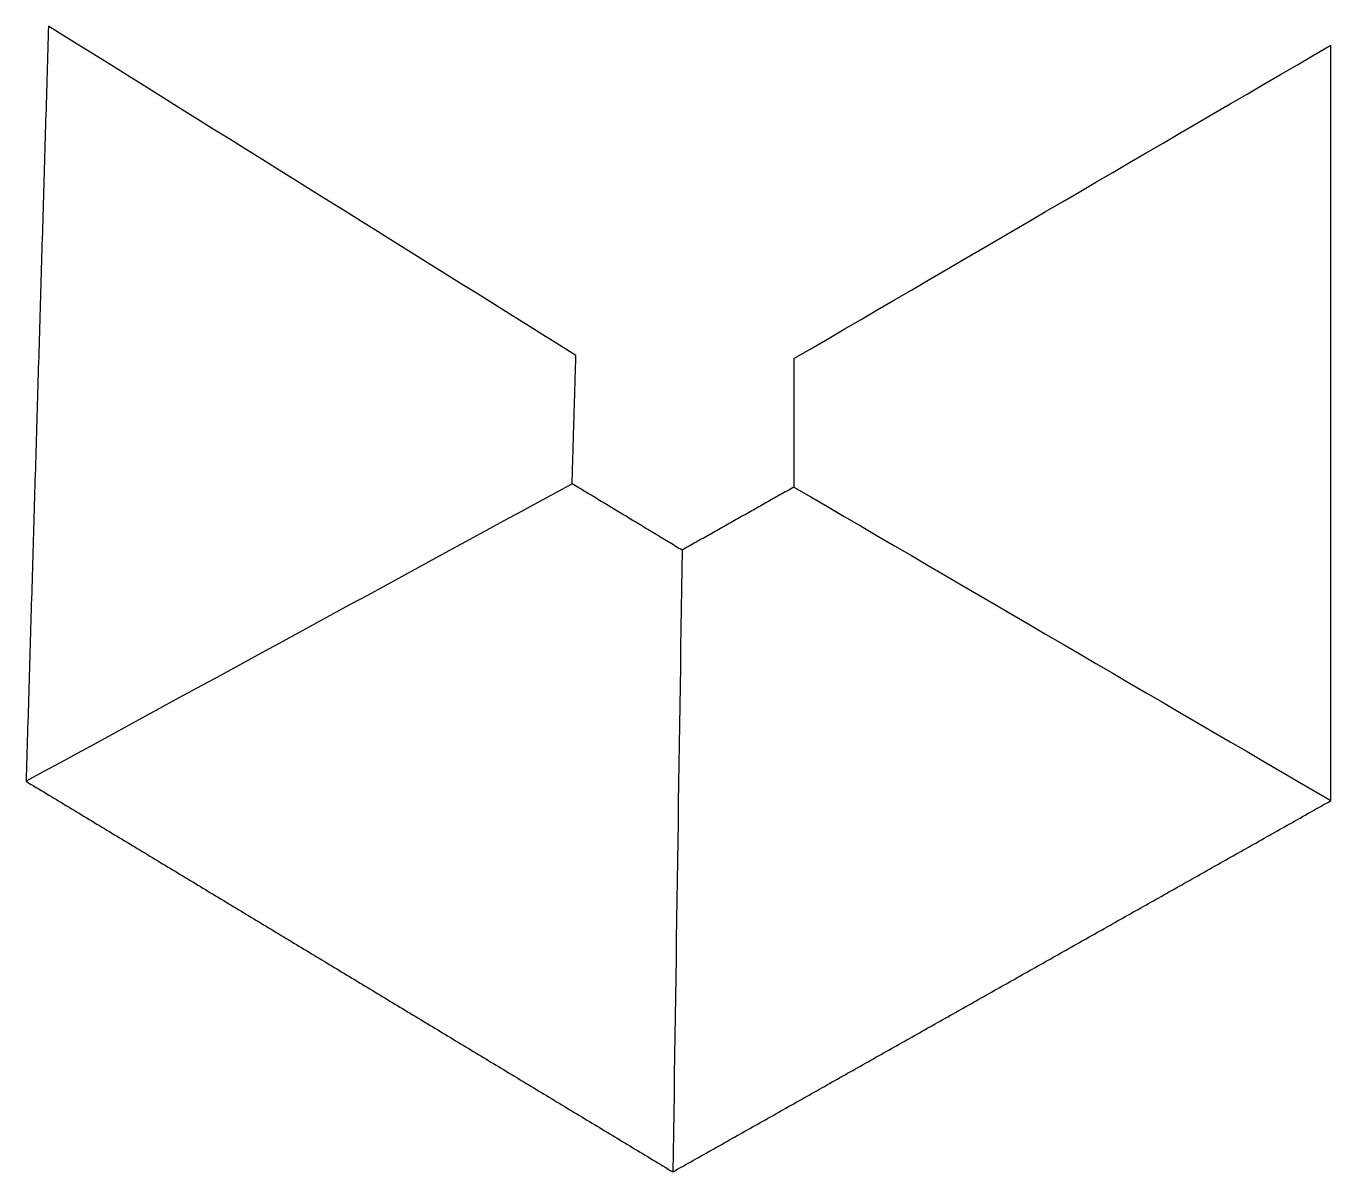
# Model space of a CAD drawing. Header units: millimetres. Extents: x 550 to 999, y -494 to -100.
import ezdxf

# ---------------------------------------------------------------- set-up
doc = ezdxf.new("R2010")
doc.units = ezdxf.units.MM
doc.layers.add('Make2D$Visible$Curves', color=18, linetype='Continuous', true_color=0x000000)

msp = doc.modelspace()

# ---------------------------------------------------------------- linework, layer by layer
at = {"layer": 'Make2D$Visible$Curves', "color": 5, "lineweight": -3, "true_color": 0x0000ff}
for points, degree in [([(557.22, -99.92), (553.37, -229.86), (549.52, -359.8)], 2), ([(738.72, -213.24), (678.22, -175.47), (617.72, -137.69), (557.22, -99.92)], 3), ([(813.74, -214.35), (875.34, -178.38), (936.93, -142.42), (998.52, -106.45)], 3), ([(998.52, -366.45), (998.52, -236.45), (998.52, -106.45)], 2), ([(737.41, -257.42), (738.07, -235.33), (738.72, -213.24)], 2), ([(813.74, -214.35), (813.74, -236.45), (813.74, -258.55)], 2), ([(737.41, -257.42), (674.78, -291.55), (612.15, -325.68), (549.52, -359.8)], 3), ([(775.25, -280.27), (756.33, -268.85), (737.41, -257.42)], 2), ([(813.74, -258.55), (794.5, -269.41), (775.25, -280.27)], 2), ([(813.74, -258.55), (875.34, -294.52), (936.93, -330.48), (998.52, -366.45)], 3), ([(775.25, -280.27), (774.19, -351.59), (773.14, -422.91), (772.08, -494.22)], 3), ([(549.52, -359.8), (660.8, -427.01), (772.08, -494.22)], 2), ([(772.08, -494.22), (885.3, -430.34), (998.52, -366.45)], 2)]:
    msp.add_open_spline(points, degree=degree, dxfattribs=at)

doc.saveas('drawing.dxf')
